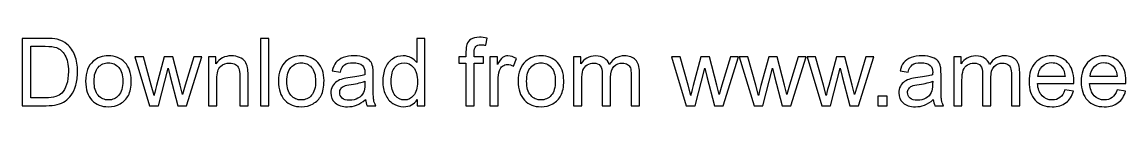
# Model space of a CAD drawing. Header units: millimetres. Extents: x -661 to 660, y -1432 to 519.
# Drawn here: x 236.1 to 335.8, y -537.7 to -531.4 of the extents above; entities that cross this region are included whole.
import ezdxf

# ---------------------------------------------------------------- set-up
doc = ezdxf.new("R2010")
doc.units = ezdxf.units.MM
doc.header["$MEASUREMENT"] = 0
doc.layers.add('layer 1', color=7, linetype='Continuous')

msp = doc.modelspace()

# ---------------------------------------------------------------- linework, layer by layer
at = {"layer": 'layer 1', "color": 250}
for points, knots in [([(236.065, -537.5852), (236.065, -537.5852), (236.065, -531.523), (236.065, -531.523), (236.065, -531.523), (236.065, -531.523), (238.1535, -531.523), (238.1535, -531.523), (238.1535, -531.523), (238.6248, -531.523), (238.9846, -531.5513), (239.233, -531.6091), (239.233, -531.6091), (239.5801, -531.6896), (239.8765, -531.8349), (240.122, -532.0437), (240.122, -532.0437), (240.4423, -532.3147), (240.6808, -532.659), (240.8388, -533.0795), (240.8388, -533.0795), (240.9983, -533.5), (241.0773, -533.9812), (241.0773, -534.5217), (241.0773, -534.5217), (241.0773, -534.9817), (241.0237, -535.3895), (240.9165, -535.7451), (240.9165, -535.7451), (240.8092, -536.1007), (240.6709, -536.3956), (240.503, -536.6285), (240.503, -536.6285), (240.3337, -536.8613), (240.1502, -537.0447), (239.9498, -537.1774), (239.9498, -537.1774), (239.7509, -537.3114), (239.5096, -537.413), (239.2273, -537.4822), (239.2273, -537.4822), (238.9437, -537.5513), (238.6192, -537.5852), (238.2523, -537.5852), (238.2523, -537.5852), (238.2523, -537.5852), (236.065, -537.5852), (236.065, -537.5852)], [0, 0, 0, 0, 0.0769231, 0.0769231, 0.0769231, 0.0769231, 0.1538462, 0.1538462, 0.1538462, 0.1538462, 0.2307692, 0.2307692, 0.2307692, 0.2307692, 0.3076923, 0.3076923, 0.3076923, 0.3076923, 0.3846154, 0.3846154, 0.3846154, 0.3846154, 0.4615385, 0.4615385, 0.4615385, 0.4615385, 0.5384615, 0.5384615, 0.5384615, 0.5384615, 0.6153846, 0.6153846, 0.6153846, 0.6153846, 0.6923077, 0.6923077, 0.6923077, 0.6923077, 0.7692308, 0.7692308, 0.7692308, 0.7692308, 0.8461538, 0.8461538, 0.8461538, 0.8461538, 1, 1, 1, 1]), ([(236.8694, -536.874), (236.8694, -536.874), (238.162, -536.874), (238.162, -536.874), (238.162, -536.874), (238.5613, -536.874), (238.8746, -536.8373), (239.1018, -536.7625), (239.1018, -536.7625), (239.3289, -536.6877), (239.5096, -536.5833), (239.645, -536.4478), (239.645, -536.4478), (239.8341, -536.2573), (239.9823, -536.0005), (240.0881, -535.6788), (240.0881, -535.6788), (240.194, -535.357), (240.2476, -534.9676), (240.2476, -534.509), (240.2476, -534.509), (240.2476, -533.874), (240.1432, -533.3857), (239.9357, -533.0442), (239.9357, -533.0442), (239.7283, -532.7027), (239.4757, -532.4741), (239.178, -532.3584), (239.178, -532.3584), (238.9635, -532.2752), (238.6177, -532.2342), (238.1408, -532.2342), (238.1408, -532.2342), (238.1408, -532.2342), (236.8694, -532.2342), (236.8694, -532.2342), (236.8694, -532.2342), (236.8694, -532.2342), (236.8694, -536.874), (236.8694, -536.874)], [0, 0, 0, 0, 0.0909091, 0.0909091, 0.0909091, 0.0909091, 0.1818182, 0.1818182, 0.1818182, 0.1818182, 0.2727273, 0.2727273, 0.2727273, 0.2727273, 0.3636364, 0.3636364, 0.3636364, 0.3636364, 0.4545455, 0.4545455, 0.4545455, 0.4545455, 0.5454545, 0.5454545, 0.5454545, 0.5454545, 0.6363636, 0.6363636, 0.6363636, 0.6363636, 0.7272727, 0.7272727, 0.7272727, 0.7272727, 0.8181818, 0.8181818, 0.8181818, 0.8181818, 1, 1, 1, 1]), ([(257.6016, -537.5852), (257.6016, -537.5852), (257.6016, -531.523), (257.6016, -531.523), (257.6016, -531.523), (257.6016, -531.523), (258.3466, -531.523), (258.3466, -531.523), (258.3466, -531.523), (258.3466, -531.523), (258.3466, -537.5852), (258.3466, -537.5852), (258.3466, -537.5852), (258.3466, -537.5852), (257.6016, -537.5852), (257.6016, -537.5852)], [0, 0, 0, 0, 0.2, 0.2, 0.2, 0.2, 0.4, 0.4, 0.4, 0.4, 0.6, 0.6, 0.6, 0.6, 1, 1, 1, 1]), ([(271.7536, -537.5852), (271.7536, -537.5852), (271.7536, -537.0278), (271.7536, -537.0278), (271.7536, -537.0278), (271.4757, -537.461), (271.0664, -537.6783), (270.526, -537.6783), (270.526, -537.6783), (270.176, -537.6783), (269.8543, -537.5824), (269.5622, -537.3891), (269.5622, -537.3891), (269.2687, -537.1971), (269.0415, -536.9276), (268.8792, -536.5833), (268.8792, -536.5833), (268.7183, -536.2376), (268.6379, -535.8411), (268.6379, -535.3923), (268.6379, -535.3923), (268.6379, -534.9549), (268.7113, -534.5584), (268.8566, -534.2013), (268.8566, -534.2013), (269.0034, -533.8457), (269.2221, -533.572), (269.5142, -533.3829), (269.5142, -533.3829), (269.8049, -533.1924), (270.1323, -533.0978), (270.4921, -533.0978), (270.4921, -533.0978), (270.7574, -533.0978), (270.9931, -533.1543), (271.1991, -533.2658), (271.1991, -533.2658), (271.4051, -533.3773), (271.573, -533.524), (271.7028, -533.7032), (271.7028, -533.7032), (271.7028, -533.7032), (271.7028, -531.523), (271.7028, -531.523), (271.7028, -531.523), (271.7028, -531.523), (272.4479, -531.523), (272.4479, -531.523), (272.4479, -531.523), (272.4479, -531.523), (272.4479, -537.5852), (272.4479, -537.5852), (272.4479, -537.5852), (272.4479, -537.5852), (271.7536, -537.5852), (271.7536, -537.5852)], [0, 0, 0, 0, 0.0666667, 0.0666667, 0.0666667, 0.0666667, 0.1333333, 0.1333333, 0.1333333, 0.1333333, 0.2, 0.2, 0.2, 0.2, 0.2666667, 0.2666667, 0.2666667, 0.2666667, 0.3333333, 0.3333333, 0.3333333, 0.3333333, 0.4, 0.4, 0.4, 0.4, 0.4666667, 0.4666667, 0.4666667, 0.4666667, 0.5333333, 0.5333333, 0.5333333, 0.5333333, 0.6, 0.6, 0.6, 0.6, 0.6666667, 0.6666667, 0.6666667, 0.6666667, 0.7333333, 0.7333333, 0.7333333, 0.7333333, 0.8, 0.8, 0.8, 0.8, 0.8666667, 0.8666667, 0.8666667, 0.8666667, 1, 1, 1, 1]), ([(276.1563, -537.5852), (276.1563, -537.5852), (276.1563, -533.7667), (276.1563, -533.7667), (276.1563, -533.7667), (276.1563, -533.7667), (275.4959, -533.7667), (275.4959, -533.7667), (275.4959, -533.7667), (275.4959, -533.7667), (275.4959, -533.191), (275.4959, -533.191), (275.4959, -533.191), (275.4959, -533.191), (276.1563, -533.191), (276.1563, -533.191), (276.1563, -533.191), (276.1563, -533.191), (276.1563, -532.7253), (276.1563, -532.7253), (276.1563, -532.7253), (276.1563, -532.4304), (276.1817, -532.2117), (276.2339, -532.0691), (276.2339, -532.0691), (276.3059, -531.8772), (276.4301, -531.7206), (276.6107, -531.6007), (276.6107, -531.6007), (276.7899, -531.4807), (277.0425, -531.4214), (277.367, -531.4214), (277.367, -531.4214), (277.5773, -531.4214), (277.8087, -531.4468), (278.0627, -531.4962), (278.0627, -531.4962), (278.0627, -531.4962), (277.9512, -532.1482), (277.9512, -532.1482), (277.9512, -532.1482), (277.796, -532.1214), (277.6507, -532.1072), (277.5124, -532.1072), (277.5124, -532.1072), (277.2866, -532.1072), (277.1272, -532.1552), (277.0326, -532.2512), (277.0326, -532.2512), (276.9395, -532.3471), (276.8929, -532.5263), (276.8929, -532.7888), (276.8929, -532.7888), (276.8929, -532.7888), (276.8929, -533.191), (276.8929, -533.191), (276.8929, -533.191), (276.8929, -533.191), (277.748, -533.191), (277.748, -533.191), (277.748, -533.191), (277.748, -533.191), (277.748, -533.7667), (277.748, -533.7667), (277.748, -533.7667), (277.748, -533.7667), (276.9014, -533.7667), (276.9014, -533.7667), (276.9014, -533.7667), (276.9014, -533.7667), (276.9014, -537.5852), (276.9014, -537.5852), (276.9014, -537.5852), (276.9014, -537.5852), (276.1563, -537.5852), (276.1563, -537.5852)], [0, 0, 0, 0, 0.05, 0.05, 0.05, 0.05, 0.1, 0.1, 0.1, 0.1, 0.15, 0.15, 0.15, 0.15, 0.2, 0.2, 0.2, 0.2, 0.25, 0.25, 0.25, 0.25, 0.3, 0.3, 0.3, 0.3, 0.35, 0.35, 0.35, 0.35, 0.4, 0.4, 0.4, 0.4, 0.45, 0.45, 0.45, 0.45, 0.5, 0.5, 0.5, 0.5, 0.55, 0.55, 0.55, 0.55, 0.6, 0.6, 0.6, 0.6, 0.65, 0.65, 0.65, 0.65, 0.7, 0.7, 0.7, 0.7, 0.75, 0.75, 0.75, 0.75, 0.8, 0.8, 0.8, 0.8, 0.85, 0.85, 0.85, 0.85, 0.9, 0.9, 0.9, 0.9, 1, 1, 1, 1]), ([(241.8069, -535.3881), (241.8069, -534.5767), (242.0327, -533.9756), (242.4856, -533.5847), (242.4856, -533.5847), (242.8624, -533.2601), (243.3239, -533.0978), (243.8671, -533.0978), (243.8671, -533.0978), (244.4697, -533.0978), (244.9636, -533.2954), (245.3474, -533.6905), (245.3474, -533.6905), (245.7298, -534.0842), (245.9217, -534.6303), (245.9217, -535.326), (245.9217, -535.326), (245.9217, -535.8904), (245.8371, -536.3335), (245.6677, -536.6567), (245.6677, -536.6567), (245.4984, -536.9798), (245.2514, -537.231), (244.9269, -537.4102), (244.9269, -537.4102), (244.6037, -537.5894), (244.2495, -537.6783), (243.8671, -537.6783), (243.8671, -537.6783), (243.2519, -537.6783), (242.7552, -537.4822), (242.3756, -537.0885), (242.3756, -537.0885), (241.996, -536.6948), (241.8069, -536.1275), (241.8069, -535.3881)], [0, 0, 0, 0, 0.1, 0.1, 0.1, 0.1, 0.2, 0.2, 0.2, 0.2, 0.3, 0.3, 0.3, 0.3, 0.4, 0.4, 0.4, 0.4, 0.5, 0.5, 0.5, 0.5, 0.6, 0.6, 0.6, 0.6, 0.7, 0.7, 0.7, 0.7, 0.8, 0.8, 0.8, 0.8, 1, 1, 1, 1]), ([(247.5854, -537.5852), (247.5854, -537.5852), (246.2576, -533.191), (246.2576, -533.191), (246.2576, -533.191), (246.2576, -533.191), (247.0365, -533.191), (247.0365, -533.191), (247.0365, -533.191), (247.0365, -533.191), (247.7378, -535.7268), (247.7378, -535.7268), (247.7378, -535.7268), (247.7378, -535.7268), (247.9862, -536.6708), (247.9862, -536.6708), (247.9862, -536.6708), (247.9961, -536.6242), (248.0723, -536.3223), (248.2134, -535.7649), (248.2134, -535.7649), (248.2134, -535.7649), (248.9091, -533.191), (248.9091, -533.191), (248.9091, -533.191), (248.9091, -533.191), (249.6725, -533.191), (249.6725, -533.191), (249.6725, -533.191), (249.6725, -533.191), (250.3343, -535.7423), (250.3343, -535.7423), (250.3343, -535.7423), (250.3343, -535.7423), (250.5502, -536.5791), (250.5502, -536.5791), (250.5502, -536.5791), (250.5502, -536.5791), (250.8028, -535.731), (250.8028, -535.731), (250.8028, -535.731), (250.8028, -535.731), (251.562, -533.191), (251.562, -533.191), (251.562, -533.191), (251.562, -533.191), (252.2859, -533.191), (252.2859, -533.191), (252.2859, -533.191), (252.2859, -533.191), (250.9072, -537.5852), (250.9072, -537.5852), (250.9072, -537.5852), (250.9072, -537.5852), (250.1367, -537.5852), (250.1367, -537.5852), (250.1367, -537.5852), (250.1367, -537.5852), (249.4396, -534.9563), (249.4396, -534.9563), (249.4396, -534.9563), (249.4396, -534.9563), (249.2632, -534.2042), (249.2632, -534.2042), (249.2632, -534.2042), (249.2632, -534.2042), (248.3742, -537.5852), (248.3742, -537.5852), (248.3742, -537.5852), (248.3742, -537.5852), (247.5854, -537.5852), (247.5854, -537.5852)], [0, 0, 0, 0, 0.0526316, 0.0526316, 0.0526316, 0.0526316, 0.1052632, 0.1052632, 0.1052632, 0.1052632, 0.1578947, 0.1578947, 0.1578947, 0.1578947, 0.2105263, 0.2105263, 0.2105263, 0.2105263, 0.2631579, 0.2631579, 0.2631579, 0.2631579, 0.3157895, 0.3157895, 0.3157895, 0.3157895, 0.3684211, 0.3684211, 0.3684211, 0.3684211, 0.4210526, 0.4210526, 0.4210526, 0.4210526, 0.4736842, 0.4736842, 0.4736842, 0.4736842, 0.5263158, 0.5263158, 0.5263158, 0.5263158, 0.5789474, 0.5789474, 0.5789474, 0.5789474, 0.6315789, 0.6315789, 0.6315789, 0.6315789, 0.6842105, 0.6842105, 0.6842105, 0.6842105, 0.7368421, 0.7368421, 0.7368421, 0.7368421, 0.7894737, 0.7894737, 0.7894737, 0.7894737, 0.8421053, 0.8421053, 0.8421053, 0.8421053, 0.8947368, 0.8947368, 0.8947368, 0.8947368, 1, 1, 1, 1]), ([(252.9096, -537.5852), (252.9096, -537.5852), (252.9096, -533.191), (252.9096, -533.191), (252.9096, -533.191), (252.9096, -533.191), (253.5785, -533.191), (253.5785, -533.191), (253.5785, -533.191), (253.5785, -533.191), (253.5785, -533.8147), (253.5785, -533.8147), (253.5785, -533.8147), (253.9002, -533.3363), (254.3659, -533.0978), (254.9741, -533.0978), (254.9741, -533.0978), (255.2394, -533.0978), (255.4821, -533.1458), (255.7036, -533.2404), (255.7036, -533.2404), (255.9252, -533.3349), (256.0917, -533.4605), (256.2017, -533.6143), (256.2017, -533.6143), (256.3118, -533.7681), (256.3894, -533.9516), (256.4332, -534.1632), (256.4332, -534.1632), (256.46, -534.3015), (256.4741, -534.5428), (256.4741, -534.8871), (256.4741, -534.8871), (256.4741, -534.8871), (256.4741, -537.5852), (256.4741, -537.5852), (256.4741, -537.5852), (256.4741, -537.5852), (255.729, -537.5852), (255.729, -537.5852), (255.729, -537.5852), (255.729, -537.5852), (255.729, -534.9154), (255.729, -534.9154), (255.729, -534.9154), (255.729, -534.612), (255.7008, -534.3848), (255.6429, -534.2352), (255.6429, -534.2352), (255.5851, -534.0856), (255.4821, -533.9657), (255.3353, -533.8754), (255.3353, -533.8754), (255.1886, -533.7865), (255.015, -533.7413), (254.8174, -533.7413), (254.8174, -533.7413), (254.5013, -533.7413), (254.229, -533.8415), (253.999, -534.0433), (253.999, -534.0433), (253.769, -534.2437), (253.6547, -534.6261), (253.6547, -535.1877), (253.6547, -535.1877), (253.6547, -535.1877), (253.6547, -537.5852), (253.6547, -537.5852), (253.6547, -537.5852), (253.6547, -537.5852), (252.9096, -537.5852), (252.9096, -537.5852)], [0, 0, 0, 0, 0.0526316, 0.0526316, 0.0526316, 0.0526316, 0.1052632, 0.1052632, 0.1052632, 0.1052632, 0.1578947, 0.1578947, 0.1578947, 0.1578947, 0.2105263, 0.2105263, 0.2105263, 0.2105263, 0.2631579, 0.2631579, 0.2631579, 0.2631579, 0.3157895, 0.3157895, 0.3157895, 0.3157895, 0.3684211, 0.3684211, 0.3684211, 0.3684211, 0.4210526, 0.4210526, 0.4210526, 0.4210526, 0.4736842, 0.4736842, 0.4736842, 0.4736842, 0.5263158, 0.5263158, 0.5263158, 0.5263158, 0.5789474, 0.5789474, 0.5789474, 0.5789474, 0.6315789, 0.6315789, 0.6315789, 0.6315789, 0.6842105, 0.6842105, 0.6842105, 0.6842105, 0.7368421, 0.7368421, 0.7368421, 0.7368421, 0.7894737, 0.7894737, 0.7894737, 0.7894737, 0.8421053, 0.8421053, 0.8421053, 0.8421053, 0.8947368, 0.8947368, 0.8947368, 0.8947368, 1, 1, 1, 1]), ([(259.2201, -535.3881), (259.2201, -534.5767), (259.4459, -533.9756), (259.8988, -533.5847), (259.8988, -533.5847), (260.2756, -533.2601), (260.7371, -533.0978), (261.2803, -533.0978), (261.2803, -533.0978), (261.8829, -533.0978), (262.3768, -533.2954), (262.7606, -533.6905), (262.7606, -533.6905), (263.143, -534.0842), (263.3349, -534.6303), (263.3349, -535.326), (263.3349, -535.326), (263.3349, -535.8904), (263.2503, -536.3335), (263.0809, -536.6567), (263.0809, -536.6567), (262.9116, -536.9798), (262.6646, -537.231), (262.3401, -537.4102), (262.3401, -537.4102), (262.0169, -537.5894), (261.6627, -537.6783), (261.2803, -537.6783), (261.2803, -537.6783), (260.6651, -537.6783), (260.1684, -537.4822), (259.7888, -537.0885), (259.7888, -537.0885), (259.4092, -536.6948), (259.2201, -536.1275), (259.2201, -535.3881)], [0, 0, 0, 0, 0.1, 0.1, 0.1, 0.1, 0.2, 0.2, 0.2, 0.2, 0.3, 0.3, 0.3, 0.3, 0.4, 0.4, 0.4, 0.4, 0.5, 0.5, 0.5, 0.5, 0.6, 0.6, 0.6, 0.6, 0.7, 0.7, 0.7, 0.7, 0.8, 0.8, 0.8, 0.8, 1, 1, 1, 1]), ([(267.0786, -537.0349), (266.802, -537.2705), (266.5353, -537.4356), (266.2799, -537.533), (266.2799, -537.533), (266.0245, -537.6304), (265.7508, -537.6783), (265.4572, -537.6783), (265.4572, -537.6783), (264.9746, -537.6783), (264.6035, -537.5612), (264.3439, -537.3256), (264.3439, -537.3256), (264.0842, -537.0913), (263.9544, -536.7907), (263.9544, -536.4253), (263.9544, -536.4253), (263.9544, -536.2108), (264.0038, -536.0146), (264.1012, -535.8368), (264.1012, -535.8368), (264.1999, -535.659), (264.3283, -535.5179), (264.4864, -535.4107), (264.4864, -535.4107), (264.6458, -535.3034), (264.8236, -535.2216), (265.0226, -535.1665), (265.0226, -535.1665), (265.1694, -535.1284), (265.3909, -535.0918), (265.6858, -535.0551), (265.6858, -535.0551), (266.287, -534.9845), (266.7315, -534.8984), (267.0151, -534.7997), (267.0151, -534.7997), (267.0179, -534.6981), (267.0193, -534.6331), (267.0193, -534.6063), (267.0193, -534.6063), (267.0193, -534.3044), (266.9488, -534.0913), (266.8077, -533.9671), (266.8077, -533.9671), (266.6172, -533.7992), (266.3335, -533.7159), (265.9582, -533.7159), (265.9582, -533.7159), (265.6068, -533.7159), (265.3472, -533.778), (265.1807, -533.9008), (265.1807, -533.9008), (265.0127, -534.0235), (264.89, -534.2409), (264.8095, -534.5541), (264.8095, -534.5541), (264.8095, -534.5541), (264.0814, -534.4525), (264.0814, -534.4525), (264.0814, -534.4525), (264.1477, -534.1407), (264.2564, -533.8881), (264.4088, -533.6962), (264.4088, -533.6962), (264.5612, -533.5043), (264.7813, -533.3575), (265.0692, -533.2531), (265.0692, -533.2531), (265.3556, -533.1501), (265.6901, -533.0978), (266.0683, -533.0978), (266.0683, -533.0978), (266.4436, -533.0978), (266.7498, -533.1416), (266.9855, -533.2305), (266.9855, -533.2305), (267.2197, -533.3194), (267.3933, -533.4295), (267.5034, -533.5635), (267.5034, -533.5635), (267.6134, -533.6976), (267.691, -533.8669), (267.7362, -534.0715), (267.7362, -534.0715), (267.7602, -534.1985), (267.7729, -534.4271), (267.7729, -534.7559), (267.7729, -534.7559), (267.7729, -534.7559), (267.7729, -535.7437), (267.7729, -535.7437), (267.7729, -535.7437), (267.7729, -536.4337), (267.7884, -536.8698), (267.8194, -537.0546), (267.8194, -537.0546), (267.8491, -537.2395), (267.9112, -537.4159), (268.0015, -537.5852), (268.0015, -537.5852), (268.0015, -537.5852), (267.2225, -537.5852), (267.2225, -537.5852), (267.2225, -537.5852), (267.1478, -537.4286), (267.0998, -537.2451), (267.0786, -537.0349)], [0, 0, 0, 0, 0.0357143, 0.0357143, 0.0357143, 0.0357143, 0.0714286, 0.0714286, 0.0714286, 0.0714286, 0.1071429, 0.1071429, 0.1071429, 0.1071429, 0.1428571, 0.1428571, 0.1428571, 0.1428571, 0.1785714, 0.1785714, 0.1785714, 0.1785714, 0.2142857, 0.2142857, 0.2142857, 0.2142857, 0.25, 0.25, 0.25, 0.25, 0.2857143, 0.2857143, 0.2857143, 0.2857143, 0.3214286, 0.3214286, 0.3214286, 0.3214286, 0.3571429, 0.3571429, 0.3571429, 0.3571429, 0.3928571, 0.3928571, 0.3928571, 0.3928571, 0.4285714, 0.4285714, 0.4285714, 0.4285714, 0.4642857, 0.4642857, 0.4642857, 0.4642857, 0.5, 0.5, 0.5, 0.5, 0.5357143, 0.5357143, 0.5357143, 0.5357143, 0.5714286, 0.5714286, 0.5714286, 0.5714286, 0.6071429, 0.6071429, 0.6071429, 0.6071429, 0.6428571, 0.6428571, 0.6428571, 0.6428571, 0.6785714, 0.6785714, 0.6785714, 0.6785714, 0.7142857, 0.7142857, 0.7142857, 0.7142857, 0.75, 0.75, 0.75, 0.75, 0.7857143, 0.7857143, 0.7857143, 0.7857143, 0.8214286, 0.8214286, 0.8214286, 0.8214286, 0.8571429, 0.8571429, 0.8571429, 0.8571429, 0.8928571, 0.8928571, 0.8928571, 0.8928571, 0.9285714, 0.9285714, 0.9285714, 0.9285714, 1, 1, 1, 1]), ([(278.3223, -537.5852), (278.3223, -537.5852), (278.3223, -533.191), (278.3223, -533.191), (278.3223, -533.191), (278.3223, -533.191), (278.9912, -533.191), (278.9912, -533.191), (278.9912, -533.191), (278.9912, -533.191), (278.9912, -533.8641), (278.9912, -533.8641), (278.9912, -533.8641), (279.1619, -533.5522), (279.32, -533.3462), (279.4653, -533.2474), (279.4653, -533.2474), (279.6107, -533.1472), (279.7701, -533.0978), (279.9437, -533.0978), (279.9437, -533.0978), (280.1949, -533.0978), (280.4503, -533.1769), (280.7099, -533.3335), (280.7099, -533.3335), (280.7099, -533.3335), (280.4447, -534.0207), (280.4447, -534.0207), (280.4447, -534.0207), (280.264, -533.9191), (280.0834, -533.8683), (279.9028, -533.8683), (279.9028, -533.8683), (279.7405, -533.8683), (279.5952, -533.9177), (279.4668, -534.0151), (279.4668, -534.0151), (279.3383, -534.1124), (279.2466, -534.2479), (279.1916, -534.4215), (279.1916, -534.4215), (279.1083, -534.6854), (279.0674, -534.9746), (279.0674, -535.2893), (279.0674, -535.2893), (279.0674, -535.2893), (279.0674, -537.5852), (279.0674, -537.5852), (279.0674, -537.5852), (279.0674, -537.5852), (278.3223, -537.5852), (278.3223, -537.5852)], [0, 0, 0, 0, 0.0714286, 0.0714286, 0.0714286, 0.0714286, 0.1428571, 0.1428571, 0.1428571, 0.1428571, 0.2142857, 0.2142857, 0.2142857, 0.2142857, 0.2857143, 0.2857143, 0.2857143, 0.2857143, 0.3571429, 0.3571429, 0.3571429, 0.3571429, 0.4285714, 0.4285714, 0.4285714, 0.4285714, 0.5, 0.5, 0.5, 0.5, 0.5714286, 0.5714286, 0.5714286, 0.5714286, 0.6428571, 0.6428571, 0.6428571, 0.6428571, 0.7142857, 0.7142857, 0.7142857, 0.7142857, 0.7857143, 0.7857143, 0.7857143, 0.7857143, 0.8571429, 0.8571429, 0.8571429, 0.8571429, 1, 1, 1, 1]), ([(280.8708, -535.3881), (280.8708, -534.5767), (281.0966, -533.9756), (281.5495, -533.5847), (281.5495, -533.5847), (281.9263, -533.2601), (282.3878, -533.0978), (282.931, -533.0978), (282.931, -533.0978), (283.5336, -533.0978), (284.0275, -533.2954), (284.4113, -533.6905), (284.4113, -533.6905), (284.7937, -534.0842), (284.9856, -534.6303), (284.9856, -535.326), (284.9856, -535.326), (284.9856, -535.8904), (284.901, -536.3335), (284.7316, -536.6567), (284.7316, -536.6567), (284.5623, -536.9798), (284.3153, -537.231), (283.9908, -537.4102), (283.9908, -537.4102), (283.6676, -537.5894), (283.3134, -537.6783), (282.931, -537.6783), (282.931, -537.6783), (282.3158, -537.6783), (281.8191, -537.4822), (281.4395, -537.0885), (281.4395, -537.0885), (281.0599, -536.6948), (280.8708, -536.1275), (280.8708, -535.3881)], [0, 0, 0, 0, 0.1, 0.1, 0.1, 0.1, 0.2, 0.2, 0.2, 0.2, 0.3, 0.3, 0.3, 0.3, 0.4, 0.4, 0.4, 0.4, 0.5, 0.5, 0.5, 0.5, 0.6, 0.6, 0.6, 0.6, 0.7, 0.7, 0.7, 0.7, 0.8, 0.8, 0.8, 0.8, 1, 1, 1, 1]), ([(285.8591, -537.5852), (285.8591, -537.5852), (285.8591, -533.191), (285.8591, -533.191), (285.8591, -533.191), (285.8591, -533.191), (286.528, -533.191), (286.528, -533.191), (286.528, -533.191), (286.528, -533.191), (286.528, -533.8119), (286.528, -533.8119), (286.528, -533.8119), (286.6648, -533.5974), (286.8483, -533.4238), (287.0769, -533.294), (287.0769, -533.294), (287.3055, -533.1628), (287.5651, -533.0978), (287.8572, -533.0978), (287.8572, -533.0978), (288.1818, -533.0978), (288.4485, -533.1656), (288.6559, -533.2996), (288.6559, -533.2996), (288.8634, -533.4351), (289.0101, -533.6228), (289.0948, -533.8655), (289.0948, -533.8655), (289.4447, -533.3533), (289.8977, -533.0978), (290.4565, -533.0978), (290.4565, -533.0978), (290.894, -533.0978), (291.2312, -533.2178), (291.4655, -533.4591), (291.4655, -533.4591), (291.7011, -533.7004), (291.8197, -534.0715), (291.8197, -534.5725), (291.8197, -534.5725), (291.8197, -534.5725), (291.8197, -537.5852), (291.8197, -537.5852), (291.8197, -537.5852), (291.8197, -537.5852), (291.0746, -537.5852), (291.0746, -537.5852), (291.0746, -537.5852), (291.0746, -537.5852), (291.0746, -534.8194), (291.0746, -534.8194), (291.0746, -534.8194), (291.0746, -534.5231), (291.0492, -534.3086), (291.0012, -534.1774), (291.0012, -534.1774), (290.9532, -534.0461), (290.8657, -533.9417), (290.7373, -533.8613), (290.7373, -533.8613), (290.6103, -533.7808), (290.4608, -533.7413), (290.29, -533.7413), (290.29, -533.7413), (289.9796, -533.7413), (289.7227, -533.8443), (289.5181, -534.0489), (289.5181, -534.0489), (289.3135, -534.255), (289.2119, -534.5838), (289.2119, -535.0353), (289.2119, -535.0353), (289.2119, -535.0353), (289.2119, -537.5852), (289.2119, -537.5852), (289.2119, -537.5852), (289.2119, -537.5852), (288.4668, -537.5852), (288.4668, -537.5852), (288.4668, -537.5852), (288.4668, -537.5852), (288.4668, -534.7333), (288.4668, -534.7333), (288.4668, -534.7333), (288.4668, -534.4031), (288.4062, -534.1548), (288.2848, -533.9897), (288.2848, -533.9897), (288.1635, -533.8246), (287.9645, -533.7413), (287.6893, -533.7413), (287.6893, -533.7413), (287.4805, -533.7413), (287.2872, -533.7964), (287.1094, -533.9064), (287.1094, -533.9064), (286.9316, -534.0165), (286.8031, -534.1774), (286.7227, -534.3904), (286.7227, -534.3904), (286.6437, -534.6021), (286.6042, -534.9083), (286.6042, -535.3077), (286.6042, -535.3077), (286.6042, -535.3077), (286.6042, -537.5852), (286.6042, -537.5852), (286.6042, -537.5852), (286.6042, -537.5852), (285.8591, -537.5852), (285.8591, -537.5852)], [0, 0, 0, 0, 0.0344828, 0.0344828, 0.0344828, 0.0344828, 0.0689655, 0.0689655, 0.0689655, 0.0689655, 0.1034483, 0.1034483, 0.1034483, 0.1034483, 0.137931, 0.137931, 0.137931, 0.137931, 0.1724138, 0.1724138, 0.1724138, 0.1724138, 0.2068966, 0.2068966, 0.2068966, 0.2068966, 0.2413793, 0.2413793, 0.2413793, 0.2413793, 0.2758621, 0.2758621, 0.2758621, 0.2758621, 0.3103448, 0.3103448, 0.3103448, 0.3103448, 0.3448276, 0.3448276, 0.3448276, 0.3448276, 0.3793103, 0.3793103, 0.3793103, 0.3793103, 0.4137931, 0.4137931, 0.4137931, 0.4137931, 0.4482759, 0.4482759, 0.4482759, 0.4482759, 0.4827586, 0.4827586, 0.4827586, 0.4827586, 0.5172414, 0.5172414, 0.5172414, 0.5172414, 0.5517241, 0.5517241, 0.5517241, 0.5517241, 0.5862069, 0.5862069, 0.5862069, 0.5862069, 0.6206897, 0.6206897, 0.6206897, 0.6206897, 0.6551724, 0.6551724, 0.6551724, 0.6551724, 0.6896552, 0.6896552, 0.6896552, 0.6896552, 0.7241379, 0.7241379, 0.7241379, 0.7241379, 0.7586207, 0.7586207, 0.7586207, 0.7586207, 0.7931034, 0.7931034, 0.7931034, 0.7931034, 0.8275862, 0.8275862, 0.8275862, 0.8275862, 0.862069, 0.862069, 0.862069, 0.862069, 0.8965517, 0.8965517, 0.8965517, 0.8965517, 0.9310345, 0.9310345, 0.9310345, 0.9310345, 1, 1, 1, 1]), ([(296.0544, -537.5852), (296.0544, -537.5852), (294.7266, -533.191), (294.7266, -533.191), (294.7266, -533.191), (294.7266, -533.191), (295.5055, -533.191), (295.5055, -533.191), (295.5055, -533.191), (295.5055, -533.191), (296.2068, -535.7268), (296.2068, -535.7268), (296.2068, -535.7268), (296.2068, -535.7268), (296.4552, -536.6708), (296.4552, -536.6708), (296.4552, -536.6708), (296.4651, -536.6242), (296.5413, -536.3223), (296.6824, -535.7649), (296.6824, -535.7649), (296.6824, -535.7649), (297.3781, -533.191), (297.3781, -533.191), (297.3781, -533.191), (297.3781, -533.191), (298.1415, -533.191), (298.1415, -533.191), (298.1415, -533.191), (298.1415, -533.191), (298.8033, -535.7423), (298.8033, -535.7423), (298.8033, -535.7423), (298.8033, -535.7423), (299.0192, -536.5791), (299.0192, -536.5791), (299.0192, -536.5791), (299.0192, -536.5791), (299.2718, -535.731), (299.2718, -535.731), (299.2718, -535.731), (299.2718, -535.731), (300.031, -533.191), (300.031, -533.191), (300.031, -533.191), (300.031, -533.191), (300.7549, -533.191), (300.7549, -533.191), (300.7549, -533.191), (300.7549, -533.191), (299.3762, -537.5852), (299.3762, -537.5852), (299.3762, -537.5852), (299.3762, -537.5852), (298.6057, -537.5852), (298.6057, -537.5852), (298.6057, -537.5852), (298.6057, -537.5852), (297.9086, -534.9563), (297.9086, -534.9563), (297.9086, -534.9563), (297.9086, -534.9563), (297.7322, -534.2042), (297.7322, -534.2042), (297.7322, -534.2042), (297.7322, -534.2042), (296.8432, -537.5852), (296.8432, -537.5852), (296.8432, -537.5852), (296.8432, -537.5852), (296.0544, -537.5852), (296.0544, -537.5852)], [0, 0, 0, 0, 0.0526316, 0.0526316, 0.0526316, 0.0526316, 0.1052632, 0.1052632, 0.1052632, 0.1052632, 0.1578947, 0.1578947, 0.1578947, 0.1578947, 0.2105263, 0.2105263, 0.2105263, 0.2105263, 0.2631579, 0.2631579, 0.2631579, 0.2631579, 0.3157895, 0.3157895, 0.3157895, 0.3157895, 0.3684211, 0.3684211, 0.3684211, 0.3684211, 0.4210526, 0.4210526, 0.4210526, 0.4210526, 0.4736842, 0.4736842, 0.4736842, 0.4736842, 0.5263158, 0.5263158, 0.5263158, 0.5263158, 0.5789474, 0.5789474, 0.5789474, 0.5789474, 0.6315789, 0.6315789, 0.6315789, 0.6315789, 0.6842105, 0.6842105, 0.6842105, 0.6842105, 0.7368421, 0.7368421, 0.7368421, 0.7368421, 0.7894737, 0.7894737, 0.7894737, 0.7894737, 0.8421053, 0.8421053, 0.8421053, 0.8421053, 0.8947368, 0.8947368, 0.8947368, 0.8947368, 1, 1, 1, 1]), ([(302.1688, -537.5852), (302.1688, -537.5852), (300.841, -533.191), (300.841, -533.191), (300.841, -533.191), (300.841, -533.191), (301.6199, -533.191), (301.6199, -533.191), (301.6199, -533.191), (301.6199, -533.191), (302.3212, -535.7268), (302.3212, -535.7268), (302.3212, -535.7268), (302.3212, -535.7268), (302.5696, -536.6708), (302.5696, -536.6708), (302.5696, -536.6708), (302.5795, -536.6242), (302.6557, -536.3223), (302.7968, -535.7649), (302.7968, -535.7649), (302.7968, -535.7649), (303.4925, -533.191), (303.4925, -533.191), (303.4925, -533.191), (303.4925, -533.191), (304.2559, -533.191), (304.2559, -533.191), (304.2559, -533.191), (304.2559, -533.191), (304.9177, -535.7423), (304.9177, -535.7423), (304.9177, -535.7423), (304.9177, -535.7423), (305.1336, -536.5791), (305.1336, -536.5791), (305.1336, -536.5791), (305.1336, -536.5791), (305.3862, -535.731), (305.3862, -535.731), (305.3862, -535.731), (305.3862, -535.731), (306.1454, -533.191), (306.1454, -533.191), (306.1454, -533.191), (306.1454, -533.191), (306.8693, -533.191), (306.8693, -533.191), (306.8693, -533.191), (306.8693, -533.191), (305.4906, -537.5852), (305.4906, -537.5852), (305.4906, -537.5852), (305.4906, -537.5852), (304.7201, -537.5852), (304.7201, -537.5852), (304.7201, -537.5852), (304.7201, -537.5852), (304.023, -534.9563), (304.023, -534.9563), (304.023, -534.9563), (304.023, -534.9563), (303.8466, -534.2042), (303.8466, -534.2042), (303.8466, -534.2042), (303.8466, -534.2042), (302.9576, -537.5852), (302.9576, -537.5852), (302.9576, -537.5852), (302.9576, -537.5852), (302.1688, -537.5852), (302.1688, -537.5852)], [0, 0, 0, 0, 0.0526316, 0.0526316, 0.0526316, 0.0526316, 0.1052632, 0.1052632, 0.1052632, 0.1052632, 0.1578947, 0.1578947, 0.1578947, 0.1578947, 0.2105263, 0.2105263, 0.2105263, 0.2105263, 0.2631579, 0.2631579, 0.2631579, 0.2631579, 0.3157895, 0.3157895, 0.3157895, 0.3157895, 0.3684211, 0.3684211, 0.3684211, 0.3684211, 0.4210526, 0.4210526, 0.4210526, 0.4210526, 0.4736842, 0.4736842, 0.4736842, 0.4736842, 0.5263158, 0.5263158, 0.5263158, 0.5263158, 0.5789474, 0.5789474, 0.5789474, 0.5789474, 0.6315789, 0.6315789, 0.6315789, 0.6315789, 0.6842105, 0.6842105, 0.6842105, 0.6842105, 0.7368421, 0.7368421, 0.7368421, 0.7368421, 0.7894737, 0.7894737, 0.7894737, 0.7894737, 0.8421053, 0.8421053, 0.8421053, 0.8421053, 0.8947368, 0.8947368, 0.8947368, 0.8947368, 1, 1, 1, 1]), ([(308.2832, -537.5852), (308.2832, -537.5852), (306.9554, -533.191), (306.9554, -533.191), (306.9554, -533.191), (306.9554, -533.191), (307.7343, -533.191), (307.7343, -533.191), (307.7343, -533.191), (307.7343, -533.191), (308.4356, -535.7268), (308.4356, -535.7268), (308.4356, -535.7268), (308.4356, -535.7268), (308.684, -536.6708), (308.684, -536.6708), (308.684, -536.6708), (308.6939, -536.6242), (308.7701, -536.3223), (308.9112, -535.7649), (308.9112, -535.7649), (308.9112, -535.7649), (309.6069, -533.191), (309.6069, -533.191), (309.6069, -533.191), (309.6069, -533.191), (310.3703, -533.191), (310.3703, -533.191), (310.3703, -533.191), (310.3703, -533.191), (311.0321, -535.7423), (311.0321, -535.7423), (311.0321, -535.7423), (311.0321, -535.7423), (311.248, -536.5791), (311.248, -536.5791), (311.248, -536.5791), (311.248, -536.5791), (311.5006, -535.731), (311.5006, -535.731), (311.5006, -535.731), (311.5006, -535.731), (312.2598, -533.191), (312.2598, -533.191), (312.2598, -533.191), (312.2598, -533.191), (312.9837, -533.191), (312.9837, -533.191), (312.9837, -533.191), (312.9837, -533.191), (311.605, -537.5852), (311.605, -537.5852), (311.605, -537.5852), (311.605, -537.5852), (310.8345, -537.5852), (310.8345, -537.5852), (310.8345, -537.5852), (310.8345, -537.5852), (310.1374, -534.9563), (310.1374, -534.9563), (310.1374, -534.9563), (310.1374, -534.9563), (309.961, -534.2042), (309.961, -534.2042), (309.961, -534.2042), (309.961, -534.2042), (309.072, -537.5852), (309.072, -537.5852), (309.072, -537.5852), (309.072, -537.5852), (308.2832, -537.5852), (308.2832, -537.5852)], [0, 0, 0, 0, 0.0526316, 0.0526316, 0.0526316, 0.0526316, 0.1052632, 0.1052632, 0.1052632, 0.1052632, 0.1578947, 0.1578947, 0.1578947, 0.1578947, 0.2105263, 0.2105263, 0.2105263, 0.2105263, 0.2631579, 0.2631579, 0.2631579, 0.2631579, 0.3157895, 0.3157895, 0.3157895, 0.3157895, 0.3684211, 0.3684211, 0.3684211, 0.3684211, 0.4210526, 0.4210526, 0.4210526, 0.4210526, 0.4736842, 0.4736842, 0.4736842, 0.4736842, 0.5263158, 0.5263158, 0.5263158, 0.5263158, 0.5789474, 0.5789474, 0.5789474, 0.5789474, 0.6315789, 0.6315789, 0.6315789, 0.6315789, 0.6842105, 0.6842105, 0.6842105, 0.6842105, 0.7368421, 0.7368421, 0.7368421, 0.7368421, 0.7894737, 0.7894737, 0.7894737, 0.7894737, 0.8421053, 0.8421053, 0.8421053, 0.8421053, 0.8947368, 0.8947368, 0.8947368, 0.8947368, 1, 1, 1, 1]), ([(318.3628, -537.0349), (318.0862, -537.2705), (317.8195, -537.4356), (317.5641, -537.533), (317.5641, -537.533), (317.3087, -537.6304), (317.035, -537.6783), (316.7414, -537.6783), (316.7414, -537.6783), (316.2588, -537.6783), (315.8877, -537.5612), (315.6281, -537.3256), (315.6281, -537.3256), (315.3684, -537.0913), (315.2386, -536.7907), (315.2386, -536.4253), (315.2386, -536.4253), (315.2386, -536.2108), (315.288, -536.0146), (315.3854, -535.8368), (315.3854, -535.8368), (315.4841, -535.659), (315.6125, -535.5179), (315.7706, -535.4107), (315.7706, -535.4107), (315.93, -535.3034), (316.1078, -535.2216), (316.3068, -535.1665), (316.3068, -535.1665), (316.4536, -535.1284), (316.6751, -535.0918), (316.97, -535.0551), (316.97, -535.0551), (317.5712, -534.9845), (318.0157, -534.8984), (318.2993, -534.7997), (318.2993, -534.7997), (318.3021, -534.6981), (318.3035, -534.6331), (318.3035, -534.6063), (318.3035, -534.6063), (318.3035, -534.3044), (318.233, -534.0913), (318.0919, -533.9671), (318.0919, -533.9671), (317.9014, -533.7992), (317.6177, -533.7159), (317.2424, -533.7159), (317.2424, -533.7159), (316.891, -533.7159), (316.6314, -533.778), (316.4649, -533.9008), (316.4649, -533.9008), (316.2969, -534.0235), (316.1742, -534.2409), (316.0937, -534.5541), (316.0937, -534.5541), (316.0937, -534.5541), (315.3656, -534.4525), (315.3656, -534.4525), (315.3656, -534.4525), (315.4319, -534.1407), (315.5406, -533.8881), (315.693, -533.6962), (315.693, -533.6962), (315.8454, -533.5043), (316.0655, -533.3575), (316.3534, -533.2531), (316.3534, -533.2531), (316.6398, -533.1501), (316.9743, -533.0978), (317.3525, -533.0978), (317.3525, -533.0978), (317.7278, -533.0978), (318.034, -533.1416), (318.2697, -533.2305), (318.2697, -533.2305), (318.5039, -533.3194), (318.6775, -533.4295), (318.7876, -533.5635), (318.7876, -533.5635), (318.8976, -533.6976), (318.9752, -533.8669), (319.0204, -534.0715), (319.0204, -534.0715), (319.0444, -534.1985), (319.0571, -534.4271), (319.0571, -534.7559), (319.0571, -534.7559), (319.0571, -534.7559), (319.0571, -535.7437), (319.0571, -535.7437), (319.0571, -535.7437), (319.0571, -536.4337), (319.0726, -536.8698), (319.1036, -537.0546), (319.1036, -537.0546), (319.1333, -537.2395), (319.1954, -537.4159), (319.2857, -537.5852), (319.2857, -537.5852), (319.2857, -537.5852), (318.5067, -537.5852), (318.5067, -537.5852), (318.5067, -537.5852), (318.432, -537.4286), (318.384, -537.2451), (318.3628, -537.0349)], [0, 0, 0, 0, 0.0357143, 0.0357143, 0.0357143, 0.0357143, 0.0714286, 0.0714286, 0.0714286, 0.0714286, 0.1071429, 0.1071429, 0.1071429, 0.1071429, 0.1428571, 0.1428571, 0.1428571, 0.1428571, 0.1785714, 0.1785714, 0.1785714, 0.1785714, 0.2142857, 0.2142857, 0.2142857, 0.2142857, 0.25, 0.25, 0.25, 0.25, 0.2857143, 0.2857143, 0.2857143, 0.2857143, 0.3214286, 0.3214286, 0.3214286, 0.3214286, 0.3571429, 0.3571429, 0.3571429, 0.3571429, 0.3928571, 0.3928571, 0.3928571, 0.3928571, 0.4285714, 0.4285714, 0.4285714, 0.4285714, 0.4642857, 0.4642857, 0.4642857, 0.4642857, 0.5, 0.5, 0.5, 0.5, 0.5357143, 0.5357143, 0.5357143, 0.5357143, 0.5714286, 0.5714286, 0.5714286, 0.5714286, 0.6071429, 0.6071429, 0.6071429, 0.6071429, 0.6428571, 0.6428571, 0.6428571, 0.6428571, 0.6785714, 0.6785714, 0.6785714, 0.6785714, 0.7142857, 0.7142857, 0.7142857, 0.7142857, 0.75, 0.75, 0.75, 0.75, 0.7857143, 0.7857143, 0.7857143, 0.7857143, 0.8214286, 0.8214286, 0.8214286, 0.8214286, 0.8571429, 0.8571429, 0.8571429, 0.8571429, 0.8928571, 0.8928571, 0.8928571, 0.8928571, 0.9285714, 0.9285714, 0.9285714, 0.9285714, 1, 1, 1, 1]), ([(320.2015, -537.5852), (320.2015, -537.5852), (320.2015, -533.191), (320.2015, -533.191), (320.2015, -533.191), (320.2015, -533.191), (320.8704, -533.191), (320.8704, -533.191), (320.8704, -533.191), (320.8704, -533.191), (320.8704, -533.8119), (320.8704, -533.8119), (320.8704, -533.8119), (321.0072, -533.5974), (321.1907, -533.4238), (321.4193, -533.294), (321.4193, -533.294), (321.6479, -533.1628), (321.9075, -533.0978), (322.1996, -533.0978), (322.1996, -533.0978), (322.5242, -533.0978), (322.7909, -533.1656), (322.9983, -533.2996), (322.9983, -533.2996), (323.2058, -533.4351), (323.3525, -533.6228), (323.4372, -533.8655), (323.4372, -533.8655), (323.7871, -533.3533), (324.2401, -533.0978), (324.7989, -533.0978), (324.7989, -533.0978), (325.2364, -533.0978), (325.5736, -533.2178), (325.8079, -533.4591), (325.8079, -533.4591), (326.0435, -533.7004), (326.1621, -534.0715), (326.1621, -534.5725), (326.1621, -534.5725), (326.1621, -534.5725), (326.1621, -537.5852), (326.1621, -537.5852), (326.1621, -537.5852), (326.1621, -537.5852), (325.417, -537.5852), (325.417, -537.5852), (325.417, -537.5852), (325.417, -537.5852), (325.417, -534.8194), (325.417, -534.8194), (325.417, -534.8194), (325.417, -534.5231), (325.3916, -534.3086), (325.3436, -534.1774), (325.3436, -534.1774), (325.2956, -534.0461), (325.2081, -533.9417), (325.0797, -533.8613), (325.0797, -533.8613), (324.9527, -533.7808), (324.8032, -533.7413), (324.6324, -533.7413), (324.6324, -533.7413), (324.322, -533.7413), (324.0651, -533.8443), (323.8605, -534.0489), (323.8605, -534.0489), (323.6559, -534.255), (323.5543, -534.5838), (323.5543, -535.0353), (323.5543, -535.0353), (323.5543, -535.0353), (323.5543, -537.5852), (323.5543, -537.5852), (323.5543, -537.5852), (323.5543, -537.5852), (322.8092, -537.5852), (322.8092, -537.5852), (322.8092, -537.5852), (322.8092, -537.5852), (322.8092, -534.7333), (322.8092, -534.7333), (322.8092, -534.7333), (322.8092, -534.4031), (322.7486, -534.1548), (322.6272, -533.9897), (322.6272, -533.9897), (322.5059, -533.8246), (322.3069, -533.7413), (322.0317, -533.7413), (322.0317, -533.7413), (321.8229, -533.7413), (321.6296, -533.7964), (321.4518, -533.9064), (321.4518, -533.9064), (321.274, -534.0165), (321.1455, -534.1774), (321.0651, -534.3904), (321.0651, -534.3904), (320.9861, -534.6021), (320.9466, -534.9083), (320.9466, -535.3077), (320.9466, -535.3077), (320.9466, -535.3077), (320.9466, -537.5852), (320.9466, -537.5852), (320.9466, -537.5852), (320.9466, -537.5852), (320.2015, -537.5852), (320.2015, -537.5852)], [0, 0, 0, 0, 0.0344828, 0.0344828, 0.0344828, 0.0344828, 0.0689655, 0.0689655, 0.0689655, 0.0689655, 0.1034483, 0.1034483, 0.1034483, 0.1034483, 0.137931, 0.137931, 0.137931, 0.137931, 0.1724138, 0.1724138, 0.1724138, 0.1724138, 0.2068966, 0.2068966, 0.2068966, 0.2068966, 0.2413793, 0.2413793, 0.2413793, 0.2413793, 0.2758621, 0.2758621, 0.2758621, 0.2758621, 0.3103448, 0.3103448, 0.3103448, 0.3103448, 0.3448276, 0.3448276, 0.3448276, 0.3448276, 0.3793103, 0.3793103, 0.3793103, 0.3793103, 0.4137931, 0.4137931, 0.4137931, 0.4137931, 0.4482759, 0.4482759, 0.4482759, 0.4482759, 0.4827586, 0.4827586, 0.4827586, 0.4827586, 0.5172414, 0.5172414, 0.5172414, 0.5172414, 0.5517241, 0.5517241, 0.5517241, 0.5517241, 0.5862069, 0.5862069, 0.5862069, 0.5862069, 0.6206897, 0.6206897, 0.6206897, 0.6206897, 0.6551724, 0.6551724, 0.6551724, 0.6551724, 0.6896552, 0.6896552, 0.6896552, 0.6896552, 0.7241379, 0.7241379, 0.7241379, 0.7241379, 0.7586207, 0.7586207, 0.7586207, 0.7586207, 0.7931034, 0.7931034, 0.7931034, 0.7931034, 0.8275862, 0.8275862, 0.8275862, 0.8275862, 0.862069, 0.862069, 0.862069, 0.862069, 0.8965517, 0.8965517, 0.8965517, 0.8965517, 0.9310345, 0.9310345, 0.9310345, 0.9310345, 1, 1, 1, 1]), ([(330.2515, -536.1628), (330.2515, -536.1628), (331.022, -536.2644), (331.022, -536.2644), (331.022, -536.2644), (330.902, -536.7117), (330.6777, -537.0603), (330.3503, -537.3072), (330.3503, -537.3072), (330.0229, -537.5542), (329.6052, -537.6783), (329.0958, -537.6783), (329.0958, -537.6783), (328.4552, -537.6783), (327.9472, -537.4808), (327.5718, -537.0857), (327.5718, -537.0857), (327.1964, -536.692), (327.0088, -536.1374), (327.0088, -535.4248), (327.0088, -535.4248), (327.0088, -534.6882), (327.1979, -534.1153), (327.5774, -533.7089), (327.5774, -533.7089), (327.957, -533.301), (328.4495, -533.0978), (329.0549, -533.0978), (329.0549, -533.0978), (329.6405, -533.0978), (330.1189, -533.2968), (330.49, -533.6962), (330.49, -533.6962), (330.8611, -534.0955), (331.0474, -534.6571), (331.0474, -535.381), (331.0474, -535.381), (331.0474, -535.4248), (331.046, -535.4911), (331.0432, -535.5786), (331.0432, -535.5786), (331.0432, -535.5786), (327.7708, -535.5786), (327.7708, -535.5786), (327.7708, -535.5786), (327.799, -536.0598), (327.9345, -536.4295), (328.18, -536.6849), (328.18, -536.6849), (328.4241, -536.9403), (328.7303, -537.0687), (329.0958, -537.0687), (329.0958, -537.0687), (329.3682, -537.0687), (329.601, -536.9968), (329.7929, -536.8528), (329.7929, -536.8528), (329.9862, -536.7089), (330.1386, -536.4789), (330.2515, -536.1628)], [0, 0, 0, 0, 0.0625, 0.0625, 0.0625, 0.0625, 0.125, 0.125, 0.125, 0.125, 0.1875, 0.1875, 0.1875, 0.1875, 0.25, 0.25, 0.25, 0.25, 0.3125, 0.3125, 0.3125, 0.3125, 0.375, 0.375, 0.375, 0.375, 0.4375, 0.4375, 0.4375, 0.4375, 0.5, 0.5, 0.5, 0.5, 0.5625, 0.5625, 0.5625, 0.5625, 0.625, 0.625, 0.625, 0.625, 0.6875, 0.6875, 0.6875, 0.6875, 0.75, 0.75, 0.75, 0.75, 0.8125, 0.8125, 0.8125, 0.8125, 0.875, 0.875, 0.875, 0.875, 1, 1, 1, 1]), ([(334.9604, -536.1628), (334.9604, -536.1628), (335.7309, -536.2644), (335.7309, -536.2644), (335.7309, -536.2644), (335.6109, -536.7117), (335.3866, -537.0603), (335.0592, -537.3072), (335.0592, -537.3072), (334.7318, -537.5542), (334.3141, -537.6783), (333.8047, -537.6783), (333.8047, -537.6783), (333.1641, -537.6783), (332.6561, -537.4808), (332.2807, -537.0857), (332.2807, -537.0857), (331.9053, -536.692), (331.7177, -536.1374), (331.7177, -535.4248), (331.7177, -535.4248), (331.7177, -534.6882), (331.9068, -534.1153), (332.2863, -533.7089), (332.2863, -533.7089), (332.6659, -533.301), (333.1584, -533.0978), (333.7638, -533.0978), (333.7638, -533.0978), (334.3494, -533.0978), (334.8278, -533.2968), (335.1989, -533.6962), (335.1989, -533.6962), (335.57, -534.0955), (335.7563, -534.6571), (335.7563, -535.381), (335.7563, -535.381), (335.7563, -535.4248), (335.7549, -535.4911), (335.7521, -535.5786), (335.7521, -535.5786), (335.7521, -535.5786), (332.4797, -535.5786), (332.4797, -535.5786), (332.4797, -535.5786), (332.5079, -536.0598), (332.6434, -536.4295), (332.8889, -536.6849), (332.8889, -536.6849), (333.133, -536.9403), (333.4392, -537.0687), (333.8047, -537.0687), (333.8047, -537.0687), (334.0771, -537.0687), (334.3099, -536.9968), (334.5018, -536.8528), (334.5018, -536.8528), (334.6951, -536.7089), (334.8475, -536.4789), (334.9604, -536.1628)], [0, 0, 0, 0, 0.0625, 0.0625, 0.0625, 0.0625, 0.125, 0.125, 0.125, 0.125, 0.1875, 0.1875, 0.1875, 0.1875, 0.25, 0.25, 0.25, 0.25, 0.3125, 0.3125, 0.3125, 0.3125, 0.375, 0.375, 0.375, 0.375, 0.4375, 0.4375, 0.4375, 0.4375, 0.5, 0.5, 0.5, 0.5, 0.5625, 0.5625, 0.5625, 0.5625, 0.625, 0.625, 0.625, 0.625, 0.6875, 0.6875, 0.6875, 0.6875, 0.75, 0.75, 0.75, 0.75, 0.8125, 0.8125, 0.8125, 0.8125, 0.875, 0.875, 0.875, 0.875, 1, 1, 1, 1]), ([(242.5689, -535.3895), (242.5689, -535.9511), (242.6917, -536.3716), (242.9372, -536.6496), (242.9372, -536.6496), (243.1842, -536.929), (243.4932, -537.0687), (243.8671, -537.0687), (243.8671, -537.0687), (244.2368, -537.0687), (244.5445, -536.929), (244.7914, -536.6482), (244.7914, -536.6482), (245.0369, -536.3674), (245.1597, -535.9398), (245.1597, -535.3655), (245.1597, -535.3655), (245.1597, -534.8236), (245.0355, -534.413), (244.7886, -534.135), (244.7886, -534.135), (244.5416, -533.8556), (244.234, -533.7159), (243.8671, -533.7159), (243.8671, -533.7159), (243.4932, -533.7159), (243.1842, -533.8542), (242.9372, -534.1322), (242.9372, -534.1322), (242.6917, -534.4102), (242.5689, -534.8293), (242.5689, -535.3895)], [0, 0, 0, 0, 0.1111111, 0.1111111, 0.1111111, 0.1111111, 0.2222222, 0.2222222, 0.2222222, 0.2222222, 0.3333333, 0.3333333, 0.3333333, 0.3333333, 0.4444444, 0.4444444, 0.4444444, 0.4444444, 0.5555556, 0.5555556, 0.5555556, 0.5555556, 0.6666667, 0.6666667, 0.6666667, 0.6666667, 0.7777778, 0.7777778, 0.7777778, 0.7777778, 1, 1, 1, 1]), ([(259.9821, -535.3895), (259.9821, -535.9511), (260.1049, -536.3716), (260.3504, -536.6496), (260.3504, -536.6496), (260.5974, -536.929), (260.9064, -537.0687), (261.2803, -537.0687), (261.2803, -537.0687), (261.65, -537.0687), (261.9577, -536.929), (262.2046, -536.6482), (262.2046, -536.6482), (262.4501, -536.3674), (262.5729, -535.9398), (262.5729, -535.3655), (262.5729, -535.3655), (262.5729, -534.8236), (262.4487, -534.413), (262.2018, -534.135), (262.2018, -534.135), (261.9548, -533.8556), (261.6472, -533.7159), (261.2803, -533.7159), (261.2803, -533.7159), (260.9064, -533.7159), (260.5974, -533.8542), (260.3504, -534.1322), (260.3504, -534.1322), (260.1049, -534.4102), (259.9821, -534.8293), (259.9821, -535.3895)], [0, 0, 0, 0, 0.1111111, 0.1111111, 0.1111111, 0.1111111, 0.2222222, 0.2222222, 0.2222222, 0.2222222, 0.3333333, 0.3333333, 0.3333333, 0.3333333, 0.4444444, 0.4444444, 0.4444444, 0.4444444, 0.5555556, 0.5555556, 0.5555556, 0.5555556, 0.6666667, 0.6666667, 0.6666667, 0.6666667, 0.7777778, 0.7777778, 0.7777778, 0.7777778, 1, 1, 1, 1]), ([(269.3999, -535.3937), (269.3999, -535.9554), (269.5184, -536.3745), (269.7569, -536.6525), (269.7569, -536.6525), (269.994, -536.9304), (270.2748, -537.0687), (270.5979, -537.0687), (270.5979, -537.0687), (270.9239, -537.0687), (271.2005, -536.9361), (271.4291, -536.6708), (271.4291, -536.6708), (271.6563, -536.4055), (271.7706, -536.0005), (271.7706, -535.4558), (271.7706, -535.4558), (271.7706, -534.8575), (271.6549, -534.4172), (271.422, -534.1364), (271.422, -534.1364), (271.1906, -533.8556), (270.9042, -533.7159), (270.5641, -533.7159), (270.5641, -533.7159), (270.2325, -533.7159), (269.9559, -533.85), (269.7329, -534.1195), (269.7329, -534.1195), (269.5114, -534.389), (269.3999, -534.8138), (269.3999, -535.3937)], [0, 0, 0, 0, 0.1111111, 0.1111111, 0.1111111, 0.1111111, 0.2222222, 0.2222222, 0.2222222, 0.2222222, 0.3333333, 0.3333333, 0.3333333, 0.3333333, 0.4444444, 0.4444444, 0.4444444, 0.4444444, 0.5555556, 0.5555556, 0.5555556, 0.5555556, 0.6666667, 0.6666667, 0.6666667, 0.6666667, 0.7777778, 0.7777778, 0.7777778, 0.7777778, 1, 1, 1, 1]), ([(281.6328, -535.3895), (281.6328, -535.9511), (281.7556, -536.3716), (282.0011, -536.6496), (282.0011, -536.6496), (282.2481, -536.929), (282.5571, -537.0687), (282.931, -537.0687), (282.931, -537.0687), (283.3007, -537.0687), (283.6084, -536.929), (283.8553, -536.6482), (283.8553, -536.6482), (284.1008, -536.3674), (284.2236, -535.9398), (284.2236, -535.3655), (284.2236, -535.3655), (284.2236, -534.8236), (284.0994, -534.413), (283.8525, -534.135), (283.8525, -534.135), (283.6055, -533.8556), (283.2979, -533.7159), (282.931, -533.7159), (282.931, -533.7159), (282.5571, -533.7159), (282.2481, -533.8542), (282.0011, -534.1322), (282.0011, -534.1322), (281.7556, -534.4102), (281.6328, -534.8293), (281.6328, -535.3895)], [0, 0, 0, 0, 0.1111111, 0.1111111, 0.1111111, 0.1111111, 0.2222222, 0.2222222, 0.2222222, 0.2222222, 0.3333333, 0.3333333, 0.3333333, 0.3333333, 0.4444444, 0.4444444, 0.4444444, 0.4444444, 0.5555556, 0.5555556, 0.5555556, 0.5555556, 0.6666667, 0.6666667, 0.6666667, 0.6666667, 0.7777778, 0.7777778, 0.7777778, 0.7777778, 1, 1, 1, 1]), ([(327.8131, -534.969), (327.8131, -534.969), (330.26, -534.969), (330.26, -534.969), (330.26, -534.969), (330.2275, -534.5993), (330.133, -534.3227), (329.9792, -534.1378), (329.9792, -534.1378), (329.7435, -533.8514), (329.4359, -533.7075), (329.0591, -533.7075), (329.0591, -533.7075), (328.7176, -533.7075), (328.4312, -533.8218), (328.1983, -534.0504), (328.1983, -534.0504), (327.9669, -534.279), (327.8385, -534.5852), (327.8131, -534.969)], [0, 0, 0, 0, 0.1666667, 0.1666667, 0.1666667, 0.1666667, 0.3333333, 0.3333333, 0.3333333, 0.3333333, 0.5, 0.5, 0.5, 0.5, 0.6666667, 0.6666667, 0.6666667, 0.6666667, 1, 1, 1, 1]), ([(332.522, -534.969), (332.522, -534.969), (334.9689, -534.969), (334.9689, -534.969), (334.9689, -534.969), (334.9364, -534.5993), (334.8419, -534.3227), (334.6881, -534.1378), (334.6881, -534.1378), (334.4524, -533.8514), (334.1448, -533.7075), (333.768, -533.7075), (333.768, -533.7075), (333.4265, -533.7075), (333.1401, -533.8218), (332.9072, -534.0504), (332.9072, -534.0504), (332.6758, -534.279), (332.5474, -534.5852), (332.522, -534.969)], [0, 0, 0, 0, 0.1666667, 0.1666667, 0.1666667, 0.1666667, 0.3333333, 0.3333333, 0.3333333, 0.3333333, 0.5, 0.5, 0.5, 0.5, 0.6666667, 0.6666667, 0.6666667, 0.6666667, 1, 1, 1, 1]), ([(267.0193, -535.3839), (266.7484, -535.4939), (266.342, -535.5871), (265.8001, -535.6633), (265.8001, -535.6633), (265.4925, -535.707), (265.2752, -535.7564), (265.1482, -535.8114), (265.1482, -535.8114), (265.0212, -535.8665), (264.9238, -535.9469), (264.8547, -536.0513), (264.8547, -536.0513), (264.7855, -536.1571), (264.7503, -536.2743), (264.7503, -536.4041), (264.7503, -536.4041), (264.7503, -536.6002), (264.8251, -536.7653), (264.976, -536.8966), (264.976, -536.8966), (265.127, -537.0278), (265.3472, -537.0941), (265.6365, -537.0941), (265.6365, -537.0941), (265.9229, -537.0941), (266.1783, -537.032), (266.4027, -536.9065), (266.4027, -536.9065), (266.6256, -536.7823), (266.7907, -536.6115), (266.8952, -536.3956), (266.8952, -536.3956), (266.9756, -536.2277), (267.0151, -535.9808), (267.0151, -535.6548), (267.0151, -535.6548), (267.0151, -535.6548), (267.0193, -535.3839), (267.0193, -535.3839)], [0, 0, 0, 0, 0.0909091, 0.0909091, 0.0909091, 0.0909091, 0.1818182, 0.1818182, 0.1818182, 0.1818182, 0.2727273, 0.2727273, 0.2727273, 0.2727273, 0.3636364, 0.3636364, 0.3636364, 0.3636364, 0.4545455, 0.4545455, 0.4545455, 0.4545455, 0.5454545, 0.5454545, 0.5454545, 0.5454545, 0.6363636, 0.6363636, 0.6363636, 0.6363636, 0.7272727, 0.7272727, 0.7272727, 0.7272727, 0.8181818, 0.8181818, 0.8181818, 0.8181818, 1, 1, 1, 1]), ([(318.3035, -535.3839), (318.0326, -535.4939), (317.6262, -535.5871), (317.0843, -535.6633), (317.0843, -535.6633), (316.7767, -535.707), (316.5594, -535.7564), (316.4324, -535.8114), (316.4324, -535.8114), (316.3054, -535.8665), (316.208, -535.9469), (316.1389, -536.0513), (316.1389, -536.0513), (316.0697, -536.1571), (316.0345, -536.2743), (316.0345, -536.4041), (316.0345, -536.4041), (316.0345, -536.6002), (316.1093, -536.7653), (316.2602, -536.8966), (316.2602, -536.8966), (316.4112, -537.0278), (316.6314, -537.0941), (316.9207, -537.0941), (316.9207, -537.0941), (317.2071, -537.0941), (317.4625, -537.032), (317.6869, -536.9065), (317.6869, -536.9065), (317.9098, -536.7823), (318.0749, -536.6115), (318.1794, -536.3956), (318.1794, -536.3956), (318.2598, -536.2277), (318.2993, -535.9808), (318.2993, -535.6548), (318.2993, -535.6548), (318.2993, -535.6548), (318.3035, -535.3839), (318.3035, -535.3839)], [0, 0, 0, 0, 0.0909091, 0.0909091, 0.0909091, 0.0909091, 0.1818182, 0.1818182, 0.1818182, 0.1818182, 0.2727273, 0.2727273, 0.2727273, 0.2727273, 0.3636364, 0.3636364, 0.3636364, 0.3636364, 0.4545455, 0.4545455, 0.4545455, 0.4545455, 0.5454545, 0.5454545, 0.5454545, 0.5454545, 0.6363636, 0.6363636, 0.6363636, 0.6363636, 0.7272727, 0.7272727, 0.7272727, 0.7272727, 0.8181818, 0.8181818, 0.8181818, 0.8181818, 1, 1, 1, 1]), ([(313.352, -537.5852), (313.352, -537.5852), (313.352, -536.7385), (313.352, -536.7385), (313.352, -536.7385), (313.352, -536.7385), (314.1986, -536.7385), (314.1986, -536.7385), (314.1986, -536.7385), (314.1986, -536.7385), (314.1986, -537.5852), (314.1986, -537.5852), (314.1986, -537.5852), (314.1986, -537.5852), (313.352, -537.5852), (313.352, -537.5852)], [0, 0, 0, 0, 0.2, 0.2, 0.2, 0.2, 0.4, 0.4, 0.4, 0.4, 0.6, 0.6, 0.6, 0.6, 1, 1, 1, 1])]:
    msp.add_open_spline(points, degree=3, knots=knots, dxfattribs=at)

doc.saveas('drawing.dxf')
